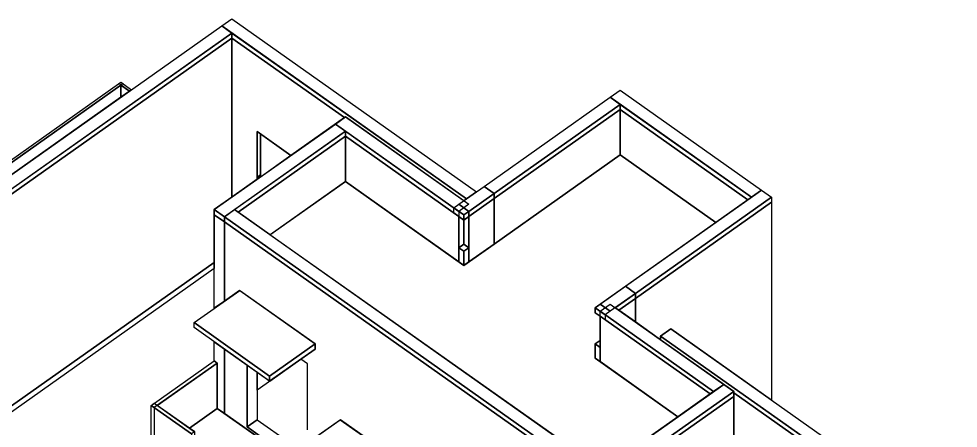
# Model space of a CAD drawing. Extents: x -283 to 36275, y 16165 to 44344.
# Drawn here: x 7123 to 20294, y 38602 to 44344 of the extents above; entities that cross this region are included whole.
import ezdxf

# ---------------------------------------------------------------- set-up
doc = ezdxf.new("R2010")
doc.units = 0
doc.header["$LTSCALE"] = 1000
doc.header["$MEASUREMENT"] = 0
doc.layers.add('AE-FLOR', color=151, linetype='CONTINUOUS')

msp = doc.modelspace()

# ---------------------------------------------------------------- linework, layer by layer
at = {"layer": 'AE-FLOR', "linetype": 'Continuous'}
for points in [[(9970.2056, 44243.6522), (10111.627, 44343.6522), (13542.1356, 41917.9163), (13400.7142, 41817.9163)], [(6187.1843, 41568.6522), (9970.2056, 44243.6522), (10111.627, 44143.6522), (6328.6057, 41468.6522)], [(6470.027, 41568.6522), (10111.627, 44143.6522), (10111.627, 44072.9415), (6520.027, 41533.2968)], [(11702.6172, 42967.1803), (11689.0133, 42957.5609), (10111.627, 44072.9415), (10111.627, 44143.6522), (13400.7142, 41817.9163), (13364.3181, 41792.1803)], [(6823.58, 41318.6525), (6520.027, 41533.2968), (10111.627, 44072.9415), (10111.627, 41842.1803), (9864.1396, 41667.1803), (9864.1396, 40928.093), (6823.58, 38778.0927)], [(10111.627, 44072.9415), (11689.0133, 42957.5609), (10939.0133, 42427.2308), (10465.1803, 42762.2814), (10465.1803, 42092.1802), (10111.627, 41842.1803)], [(6179.5393, 41774.058), (8555.9921, 43454.4639), (8584.2763, 43434.4639), (6207.8236, 41754.058)], [(6207.8236, 41754.058), (8555.9921, 43414.4639), (8555.9921, 43243.6522), (6328.6057, 41668.6522)], [(8527.7078, 43434.4639), (8555.9921, 43454.4639), (8705.0584, 43349.058), (8676.7742, 43329.058)], [(8555.9921, 43414.4639), (8676.7742, 43329.058), (8555.9921, 43243.6522)], [(15414.9278, 43242.1803), (15556.3491, 43342.1803), (17536.2481, 41942.1803), (17394.8267, 41842.1803)], [(13647.1608, 41992.1803), (15414.9278, 43242.1803), (15556.3491, 43142.1803), (13788.5822, 41892.1803)], [(13788.5822, 41892.1803), (15556.3491, 43142.1803), (15556.3491, 43071.4697), (13788.5822, 41821.4697)], [(13788.5822, 41821.4697), (15556.3491, 43071.4697), (15556.3491, 42435.0736), (13788.5822, 41185.0736)], [(15556.3491, 43071.4697), (15556.3491, 43142.1803), (17394.8267, 41842.1803), (17344.8267, 41806.825)], [(15556.3491, 42435.0736), (15556.3491, 43071.4697), (17344.8267, 41806.825), (16894.8267, 41488.627)], [(11561.1959, 42867.1803), (11702.6172, 42967.1803), (13435.0288, 41742.1803), (13293.6074, 41642.1803)], [(9864.1396, 41667.1803), (11561.1959, 42867.1803), (11702.6172, 42767.1803), (10005.561, 41567.1803)], [(10146.9823, 41667.1803), (11702.6172, 42767.1803), (11702.6172, 42696.4696), (10196.9823, 41631.825)], [(10196.9823, 41631.825), (11702.6172, 42696.4696), (11702.6172, 42060.0735), (10646.9823, 41313.6269)], [(10465.1803, 42762.2814), (10512.5564, 42728.7814), (10512.5564, 42141.8853), (10500.1821, 42150.6353), (10486.747, 42141.1353), (10486.747, 42107.4302), (10465.1803, 42092.1802)], [(10512.5564, 42141.8853), (10512.5564, 42728.7814), (10939.0133, 42427.2308), (10524.0151, 42133.7828)], [(11702.6172, 42696.4696), (11702.6172, 42767.1803), (13293.6074, 41642.1803), (13293.6074, 41571.4697)], [(11702.6172, 42060.0735), (11702.6172, 42696.4696), (13293.6074, 41571.4697), (13293.6074, 40935.0736)], [(11770, 40518.1318), (10645, 41313.6269), (11705, 42060.0735), (13365, 40885.0736), (13790, 41185.0736), (15555, 42435.0736), (16895, 41488.627), (15205, 40292.1803), (15205, 40221.4697), (15275, 40171.4697), (15275, 39833.0633), (15205, 39783.0634), (15205, 39585.0746), (16365, 38763.627), (15310, 38017.1804)], [(11770, 40518.1318), (10645, 41313.6269), (11705, 42060.0735), (13365, 40885.0736), (13790, 41185.0736), (15555, 42435.0736), (16895, 41488.627), (15205, 40292.1803), (15205, 40221.4697), (15275, 40171.4697), (15275, 39833.0633), (15205, 39783.0634), (15205, 39585.0746), (16365, 38763.627), (15310, 38017.1804)], [(11770, 40518.1318), (10645, 41313.6269), (11705, 42060.0735), (13365, 40885.0736), (13790, 41185.0736), (15555, 42435.0736), (16895, 41488.627), (15205, 40292.1803), (15205, 40221.4697), (15275, 40171.4697), (15275, 39833.0633), (15205, 39783.0634), (15205, 39585.0746), (16365, 38763.627), (15310, 38017.1804)], [(11770, 40518.1318), (10645, 41313.6269), (11705, 42060.0735), (13365, 40885.0736), (13790, 41185.0736), (15555, 42435.0736), (16895, 41488.627), (15205, 40292.1803), (15205, 40221.4697), (15275, 40171.4697), (15275, 39833.0633), (15205, 39783.0634), (15205, 39585.0746), (16365, 38763.627), (15310, 38017.1804)], [(11770, 40518.1318), (10645, 41313.6269), (11705, 42060.0735), (13365, 40885.0736), (13790, 41185.0736), (15555, 42435.0736), (16895, 41488.627), (15205, 40292.1803), (15205, 40221.4697), (15275, 40171.4697), (15275, 39833.0633), (15205, 39783.0634), (15205, 39585.0746), (16365, 38763.627), (15310, 38017.1804)], [(10486.747, 42141.1353), (10500.1821, 42150.6353), (10524.0151, 42133.7828), (10510.5801, 42124.2828)], [(10486.747, 42141.1353), (10510.5801, 42124.2828), (10486.747, 42107.4302)], [(13293.6074, 41742.1803), (13647.1608, 41992.1803), (13788.5822, 41892.1803), (13435.0288, 41642.1803)], [(13435.0288, 41642.1803), (13788.5822, 41892.1803), (13788.5822, 41821.4697), (13435.0288, 41571.4697)], [(15627.0598, 40592.1803), (17536.2481, 41942.1803), (17677.6695, 41842.1803), (15768.4812, 40492.1803)], [(13435.0288, 41571.4697), (13788.5822, 41821.4697), (13788.5822, 41185.0736), (13435.0288, 40935.0736)], [(15768.4812, 40492.1803), (17677.6695, 41842.1803), (17677.6695, 41771.4697), (15768.4812, 40421.4697)], [(16263.456, 39993.6521), (16122.0347, 39893.6521), (16122.0347, 39842.1803), (15768.4812, 40092.1803), (15768.4812, 40421.4697), (17677.6695, 41771.4697), (17677.6695, 38993.6522)], [(9864.1396, 41596.4696), (9864.1396, 41667.1803), (10005.561, 41567.1803), (10005.561, 41496.4696)], [(10005.561, 41567.1803), (10146.9823, 41667.1803), (15308.8617, 38017.1804), (15167.4403, 37917.1804)], [(13222.8967, 41692.1803), (13293.6074, 41742.1803), (13435.0288, 41642.1803), (13364.3181, 41592.1803)], [(13222.8967, 41621.4697), (13222.8967, 41692.1803), (13364.3181, 41592.1803), (13364.3181, 41521.4697)], [(13364.3181, 41592.1803), (13435.0288, 41642.1803), (13435.0288, 41571.4697), (13364.3181, 41521.4697)], [(9864.1396, 41596.4696), (10005.561, 41496.4696), (10005.561, 40383.2969), (9864.1396, 40283.2969)], [(10005.561, 41496.4696), (10005.561, 41567.1803), (15167.4403, 37917.1804), (15167.4403, 37846.4697)], [(13293.6074, 41571.4697), (13364.3181, 41521.4697), (13364.3181, 41183.0635), (13293.6074, 41133.0635)], [(13364.3181, 41183.0635), (13364.3181, 41521.4697), (13435.0288, 41571.4697), (13435.0288, 41133.0635)], [(13293.6074, 41133.0635), (13364.3181, 41183.0635), (13435.0288, 41133.0635), (13364.3181, 41083.0633)], [(13293.6074, 40935.0736), (13293.6074, 41133.0634), (13364.3181, 41083.0633), (13364.3181, 40885.0735)], [(13364.3181, 41083.0633), (13435.0288, 41133.0633), (13435.0288, 40935.0736), (13364.3181, 40885.0736)], [(6823.58, 38778.0927), (9864.1396, 40928.093), (9864.1396, 40843.2398), (6823.58, 38693.2398)], [(15273.5064, 40342.1803), (15627.0598, 40592.1803), (15768.4812, 40492.1803), (15414.9278, 40242.1803)], [(9580, 40083.2968), (10220, 40533.2968), (11280, 39783.2968), (10640, 39333.2968)], [(9580, 40083.2968), (10220, 40533.2968), (11280, 39783.2968), (10640, 39333.2968)], [(9580, 40083.2968), (10220, 40533.2968), (11280, 39783.2968), (10640, 39333.2968)], [(9580, 40083.2968), (10220, 40533.2968), (11280, 39783.2968), (10640, 39333.2968)], [(9580, 40083.2968), (10220, 40533.2968), (11280, 39783.2968), (10640, 39333.2968)], [(15485.6384, 40292.1803), (15768.4812, 40492.1803), (15768.4812, 40421.4697), (15535.6384, 40256.825)], [(15202.7957, 40292.1803), (15273.5064, 40342.1803), (15414.9278, 40242.1803), (15344.2171, 40192.1803)], [(15273.5064, 40242.1803), (15414.9278, 40342.1803), (17005.918, 39217.1804), (16864.4966, 39117.1804)], [(15535.6384, 40256.825), (15768.4812, 40421.4697), (15768.4812, 40092.1803)], [(15202.7957, 40221.4697), (15202.7957, 40292.1803), (15344.2171, 40192.1803), (15344.2171, 40121.4697)], [(15273.5064, 40171.4697), (15273.5064, 40242.1803), (16864.4966, 39117.1804), (16814.4966, 39081.8251)], [(15273.5064, 39535.0736), (15273.5064, 40171.4697), (16814.4966, 39081.8251), (16364.4966, 38763.627)], [(9580, 40012.5862), (9580, 40083.2968), (10640, 39333.2968), (10640, 39262.5862)], [(9580, 40012.5862), (9580, 40083.2968), (10640, 39333.2968), (10640, 39262.5862)], [(9580, 40012.5862), (9580, 40083.2968), (10640, 39333.2968), (10640, 39262.5862)], [(9580, 40012.5862), (9580, 40083.2968), (10640, 39333.2968), (10640, 39262.5862)], [(9580, 40012.5862), (9580, 40083.2968), (10640, 39333.2968), (10640, 39262.5862)], [(16122.0347, 39893.6521), (16263.456, 39993.6521), (20293.9646, 37143.6522), (20152.5433, 37043.6522)], [(9906.566, 38879.4639), (9906.566, 39515.86), (9864.1396, 39545.86), (9864.1396, 39812.5861), (10005.561, 39712.5861), (10005.561, 38809.4639)], [(10640, 39333.2968), (11280, 39783.2968), (11280, 39712.5862), (10640, 39262.5862)], [(10640, 39333.2968), (11280, 39783.2968), (11280, 39712.5862), (10640, 39262.5862)], [(10640, 39333.2968), (11280, 39783.2968), (11280, 39712.5862), (10640, 39262.5862)], [(10640, 39333.2968), (11280, 39783.2968), (11280, 39712.5862), (10640, 39262.5862)], [(10640, 39333.2968), (11280, 39783.2968), (11280, 39712.5862), (10640, 39262.5862)], [(15202.7959, 39783.0634), (15273.5064, 39833.0633), (15273.5064, 39733.0635)], [(15202.7959, 39585.0735), (15202.7959, 39783.0634), (15273.5064, 39733.0635), (15273.5064, 39535.0736)], [(17147.3393, 39097.9416), (17147.3393, 39117.1804), (16122.0347, 39842.1803), (16122.0347, 39893.6521), (20011.1219, 37143.6522), (19961.1219, 37108.2968)], [(10005.561, 38809.4639), (10005.561, 39712.5861), (10323.759, 39487.5862), (10323.759, 38619.8546), (10775.5964, 38300.3573), (10750.5714, 38282.6619)], [(8980.2561, 38920.86), (9864.1396, 39545.86), (9906.566, 39515.86), (9022.6825, 38890.86)], [(9065.1089, 38920.86), (9906.566, 39515.86), (9906.566, 38879.4639), (9515.1089, 38602.6619)], [(10465.1803, 39387.5862), (10641.957, 39262.5862), (11078.3531, 39571.1648), (11080.556, 39569.6072), (10465.1803, 39134.4709)], [(10323.759, 39487.5862), (10465.1803, 39387.5862), (10465.1803, 38719.8546), (10323.759, 38619.8546)], [(15167.4403, 37917.1804), (17005.918, 39217.1804), (17147.3393, 39117.1804), (15308.8617, 37817.1804)], [(15308.8617, 37817.1804), (17147.3393, 39117.1804), (17147.3393, 39046.4697), (15308.8617, 37746.4697)], [(15308.8617, 34503.3977), (15627.0599, 34728.3978), (15627.0599, 35470.86), (15308.8617, 35695.8601), (15308.8617, 37746.4697), (17147.3393, 39046.4697), (17147.3393, 36713.0242), (16899.8521, 36538.0243), (16899.8521, 36467.3066), (16970.5627, 36417.3066), (16970.5627, 35103.0932), (16292.1355, 34623.3727), (16015.9681, 34818.6525), (15621.3026, 34539.5812), (15308.8617, 34318.6521)], [(17147.3393, 38037.2814), (17147.3393, 39097.9416), (19961.1219, 37108.2968), (19211.1219, 36577.9667)], [(8980.2561, 38920.86), (9022.6825, 38950.86), (9588.368, 38550.86), (9545.9415, 38520.86)], [(8980.2561, 38284.4639), (8980.2561, 38920.86), (9545.9415, 38520.86), (9545.9415, 37884.4639)], [(8980.2561, 38284.4639), (8980.2561, 38920.86), (9022.6825, 38890.86), (9022.6825, 38254.4639)], [(9545, 37884.4639), (9590, 37914.4639), (9590, 38550.86), (9515, 38602.6619), (9905, 38879.4639), (10750, 38282.6619), (10315, 37975.86), (10315, 37339.4639)], [(9545, 37884.4639), (9590, 37914.4639), (9590, 38550.86), (9515, 38602.6619), (9905, 38879.4639), (10750, 38282.6619), (10315, 37975.86), (10315, 37339.4639)], [(9545, 37884.4639), (9590, 37914.4639), (9590, 38550.86), (9515, 38602.6619), (9905, 38879.4639), (10750, 38282.6619), (10315, 37975.86), (10315, 37339.4639)], [(9545, 37884.4639), (9590, 37914.4639), (9590, 38550.86), (9515, 38602.6619), (9905, 38879.4639), (10750, 38282.6619), (10315, 37975.86), (10315, 37339.4639)], [(9545, 37884.4639), (9590, 37914.4639), (9590, 38550.86), (9515, 38602.6619), (9905, 38879.4639), (10750, 38282.6619), (10315, 37975.86), (10315, 37339.4639)], [(10323.759, 38619.8546), (10465.1803, 38719.8546), (10917.0178, 38400.3573), (10775.5964, 38300.3573)], [(10995, 38270.1241), (11630, 38720.1241), (12585, 38045.1241), (11950, 37595.1241)], [(10995, 38270.1241), (11630, 38720.1241), (12585, 38045.1241), (11950, 37595.1241)], [(10995, 38270.1241), (11630, 38720.1241), (12585, 38045.1241), (11950, 37595.1241)], [(10995, 38270.1241), (11630, 38720.1241), (12585, 38045.1241), (11950, 37595.1241)], [(10995, 38270.1241), (11630, 38720.1241), (12585, 38045.1241), (11950, 37595.1241)]]:
    msp.add_lwpolyline(points, close=True, dxfattribs=at)
for points in [[(11172.2871, 38580.8599), (11172.2871, 39504.7435), (11078.3531, 39571.1648), (11278.3531, 39712.5862), (11278.3531, 39783.2968), (10217.693, 40533.2968), (10005.561, 40383.2969), (10005.561, 41496.4696), (15167.4403, 37846.4697)], [(12586.5006, 38045.1241), (11631.9065, 38720.1241), (11242.9978, 38445.1241)]]:
    msp.add_lwpolyline(points, dxfattribs=at)

doc.saveas('drawing.dxf')
